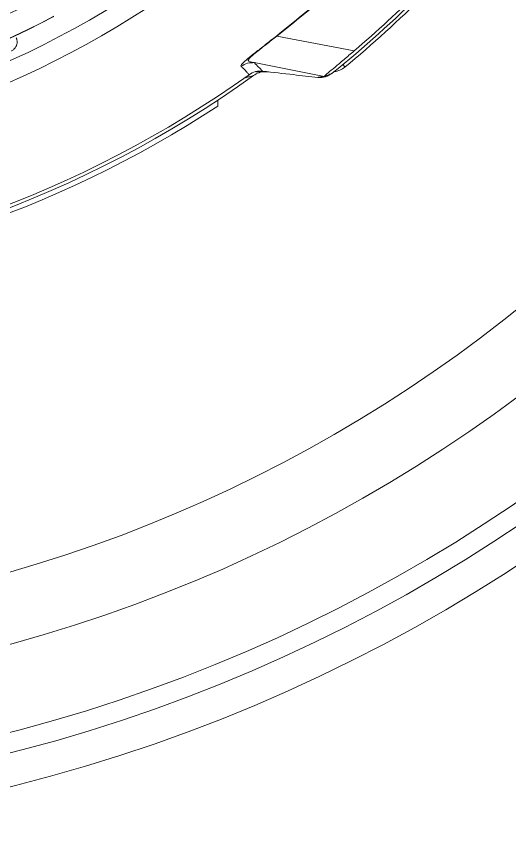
# Model space of a CAD drawing. Extents: x 11 to 120, y 2 to 94.
# Drawn here: x 115.247 to 116.752, y 35.493 to 37.97 of the extents above; entities that cross this region are included whole.
import ezdxf

# ---------------------------------------------------------------- set-up
doc = ezdxf.new("R2010")
doc.units = 0
doc.header["$MEASUREMENT"] = 0
doc.linetypes.add('SLD-Solid', pattern=[0])
doc.layers.add('OBJECT', color=7, linetype='CONTINUOUS')

msp = doc.modelspace()

# ---------------------------------------------------------------- linework, layer by layer
at = {"layer": 'OBJECT', "color": 7, "linetype": 'SLD-Solid', "lineweight": 15}
for p, q in [((116.2774, 37.8642), (116.0418, 37.9095)), ((116.1859, 37.786), (115.9728, 37.8284)), ((116.2497, 37.815), (116.2433, 37.8227)), ((115.8616, 37.7141), (115.8616, 37.6961))]:
    msp.add_line(p, q, dxfattribs=at)
for centre, radius, start, end in [((114.0116, 40.5189), 5.0469, 275.1971, 354.7076), ((114.0116, 40.5189), 4.9469, 275.8814, 354.1042), ((114.0116, 40.5189), 4.8857, 276.0436, 353.9454), ((114.0116, 40.5189), 4.6263, 276.797, 353.2042), ((114.0116, 40.5189), 4.4142, 277.4822, 352.5206), ((114.0116, 40.5189), 3.0068, 273.8025, 340.2009), ((114.0116, 40.5189), 2.9472, 273.9337, 339.5632), ((114.0116, 40.5189), 3.5, 308.9328, 321.0672), ((114.0116, 40.5189), 3.51, 309.6151, 320.2829), ((114.0116, 40.5189), 3.4902, 310.4808, 319.5192), ((114.0111, 40.5194), 2.8855, 242.0886, 297.9114), ((114.0111, 40.5194), 2.8851, 242.0886, 297.9114), ((115.8866, 37.7884), 0.1968, 37.948, 38.1563), ((115.992, 37.7429), 0.06, 83.4816, 125.5044), ((116.2101, 37.8628), 0.062, 276.3397, 309.6151), ((114.0116, 40.5189), 3.36, 273.3521, 305.6636), ((114.0116, 40.5189), 3.35, 273.5142, 305.5044), ((116.0067, 37.7387), 0.062, 90.019, 125.6636), ((114.0116, 40.5189), 3.375, 273.2438, 303.2401)]:
    msp.add_arc(centre, radius, start, end, dxfattribs=at)
for points, knots in [([(116.0414, 37.91), (116.0948, 37.9533), (116.2016, 38.0397), (116.4015, 38.2272), (116.533, 38.3845), (116.6205, 38.4891)], [0, 0, 0, 0, 0.251148, 0.502295, 1, 1, 1, 1]), ([(116.621, 38.4887), (116.621, 38.4887), (116.5374, 38.3812), (116.4014, 38.227), (116.2019, 38.0395), (116.096, 37.9517), (116.0418, 37.9095), (116.0418, 37.9095)], [0, 0, 0, 0, 0.000003, 0.497705, 0.748853, 0.999997, 1, 1, 1, 1]), ([(112.5194, 38.2384), (112.6035, 38.1856), (112.7718, 38.0799), (113.0446, 37.9578), (113.3283, 37.8643), (113.6215, 37.8045), (113.9195, 37.7773), (114.2176, 37.7834), (114.5118, 37.8234), (114.7986, 37.895), (115.06, 37.9921), (115.2958, 38.1067), (115.4338, 38.1945), (115.5028, 38.2384)], [0, 0, 0, 0, 0.094108, 0.188508, 0.282606, 0.376776, 0.471253, 0.56542, 0.658464, 0.751806, 0.844857, 0.922428, 1, 1, 1, 1]), ([(115.5573, 38.1686), (115.4929, 38.1276), (115.3637, 38.0454), (115.1561, 37.9419), (114.9385, 37.8538), (114.7144, 37.785), (114.4869, 37.7355), (114.2565, 37.7052), (114.0215, 37.6942), (113.7877, 37.7033), (113.5581, 37.7317), (113.333, 37.7786), (113.1101, 37.8446), (112.889, 37.9314), (112.6717, 38.0374), (112.534, 38.1248), (112.4649, 38.1686)], [0, 0, 0, 0, 0.069874, 0.140224, 0.21209, 0.284485, 0.354361, 0.42473, 0.496663, 0.569139, 0.63829, 0.70792, 0.779053, 0.850702, 0.925062, 1, 1, 1, 1]), ([(115.2323, 37.8644), (115.2328, 37.8647), (115.2364, 37.8664), (115.2423, 37.871), (115.2478, 37.8796), (115.2502, 37.8896), (115.2494, 37.8978), (115.2477, 37.9025), (115.2471, 37.904), (115.2469, 37.9043)], [0, 0, 0, 0, 0.038999, 0.252903, 0.46676, 0.680637, 0.894517, 0.978938, 1, 1, 1, 1]), ([(115.9331, 37.8175), (115.9331, 37.8175), (115.932, 37.8187), (115.9312, 37.821), (115.95, 37.838), (115.9751, 37.8583), (116.0064, 37.8828), (116.0297, 37.901), (116.0414, 37.91)], [0, 0, 0, 0, 0.01186, 0.400274, 0.577865, 0.721206, 0.860697, 1, 1, 1, 1]), ([(116.0418, 37.9095), (116.0418, 37.9095), (116.0308, 37.9009), (116.0087, 37.8837), (115.981, 37.8618), (115.9673, 37.8503), (115.9572, 37.8411), (115.9543, 37.8372), (115.9546, 37.833), (115.9612, 37.831), (115.9688, 37.8292), (115.9728, 37.8284), (115.9728, 37.8284)], [0, 0, 0, 0, 0.000008, 0.138336, 0.276648, 0.396795, 0.417207, 0.570266, 0.591197, 0.794579, 0.999992, 1, 1, 1, 1]), ([(116.2774, 37.8642), (116.267, 37.8553), (116.2462, 37.8376), (116.2179, 37.8139), (116.1971, 37.7963), (116.187, 37.7875), (116.1862, 37.7864), (116.1859, 37.786)], [0, 0, 0, 0, 0.217939, 0.435238, 0.661578, 0.868608, 1, 1, 1, 1]), ([(115.9331, 37.8175), (115.9392, 37.8211), (115.9515, 37.8282), (115.9657, 37.8284), (115.9728, 37.8284)], [0, 0, 0, 0, 0.5, 1, 1, 1, 1]), ([(115.9728, 37.8284), (115.9739, 37.8273), (115.9804, 37.8208), (115.9873, 37.814), (115.9927, 37.8086), (115.9963, 37.805), (115.9985, 37.8029), (115.9987, 37.8026), (115.9988, 37.8025)], [0, 0, 0, 0, 0.069093, 0.390745, 0.511364, 0.631984, 0.873208, 1, 1, 1, 1]), ([(115.9572, 37.7918), (115.9571, 37.7918), (115.9569, 37.7921), (115.9548, 37.7943), (115.9515, 37.7978), (115.9466, 37.8031), (115.9404, 37.8099), (115.9342, 37.8163), (115.9331, 37.8175)], [0, 0, 0, 0, 0.126792, 0.368017, 0.488638, 0.609261, 0.930911, 1, 1, 1, 1]), ([(115.9988, 37.8025), (116.0301, 37.799), (116.086, 37.7926), (116.1419, 37.7862), (116.1665, 37.7834)], [0, 0, 0, 0, 0.56, 1, 1, 1, 1]), ([(115.9706, 37.7891), (115.9703, 37.789), (115.9696, 37.7888), (115.9631, 37.787), (115.9537, 37.7843), (115.9448, 37.7819), (115.9412, 37.7809)], [0, 0, 0, 0, 0.170764, 0.383242, 0.744127, 1, 1, 1, 1]), ([(116.211, 37.7963), (116.2043, 37.7919), (116.1907, 37.7831), (116.1746, 37.7833), (116.1665, 37.7834)], [0, 0, 0, 0, 0.49976, 1, 1, 1, 1]), ([(116.1859, 37.786), (116.1887, 37.7869), (116.1942, 37.7888), (116.2011, 37.7917), (116.2066, 37.7941), (116.2103, 37.7959), (116.2108, 37.7962), (116.211, 37.7963)], [0, 0, 0, 0, 0.206019, 0.404831, 0.608657, 0.812864, 1, 1, 1, 1])]:
    msp.add_open_spline(points, degree=3, knots=knots, dxfattribs=at)
for points in [[(115.9728, 37.8284), (115.9728, 37.8284)], [(116.015, 37.8007), (115.9774, 37.8007)], [(116.1665, 37.7834), (116.1859, 37.786)]]:
    msp.add_open_spline(points, degree=1, dxfattribs=at)

doc.saveas('drawing.dxf')
